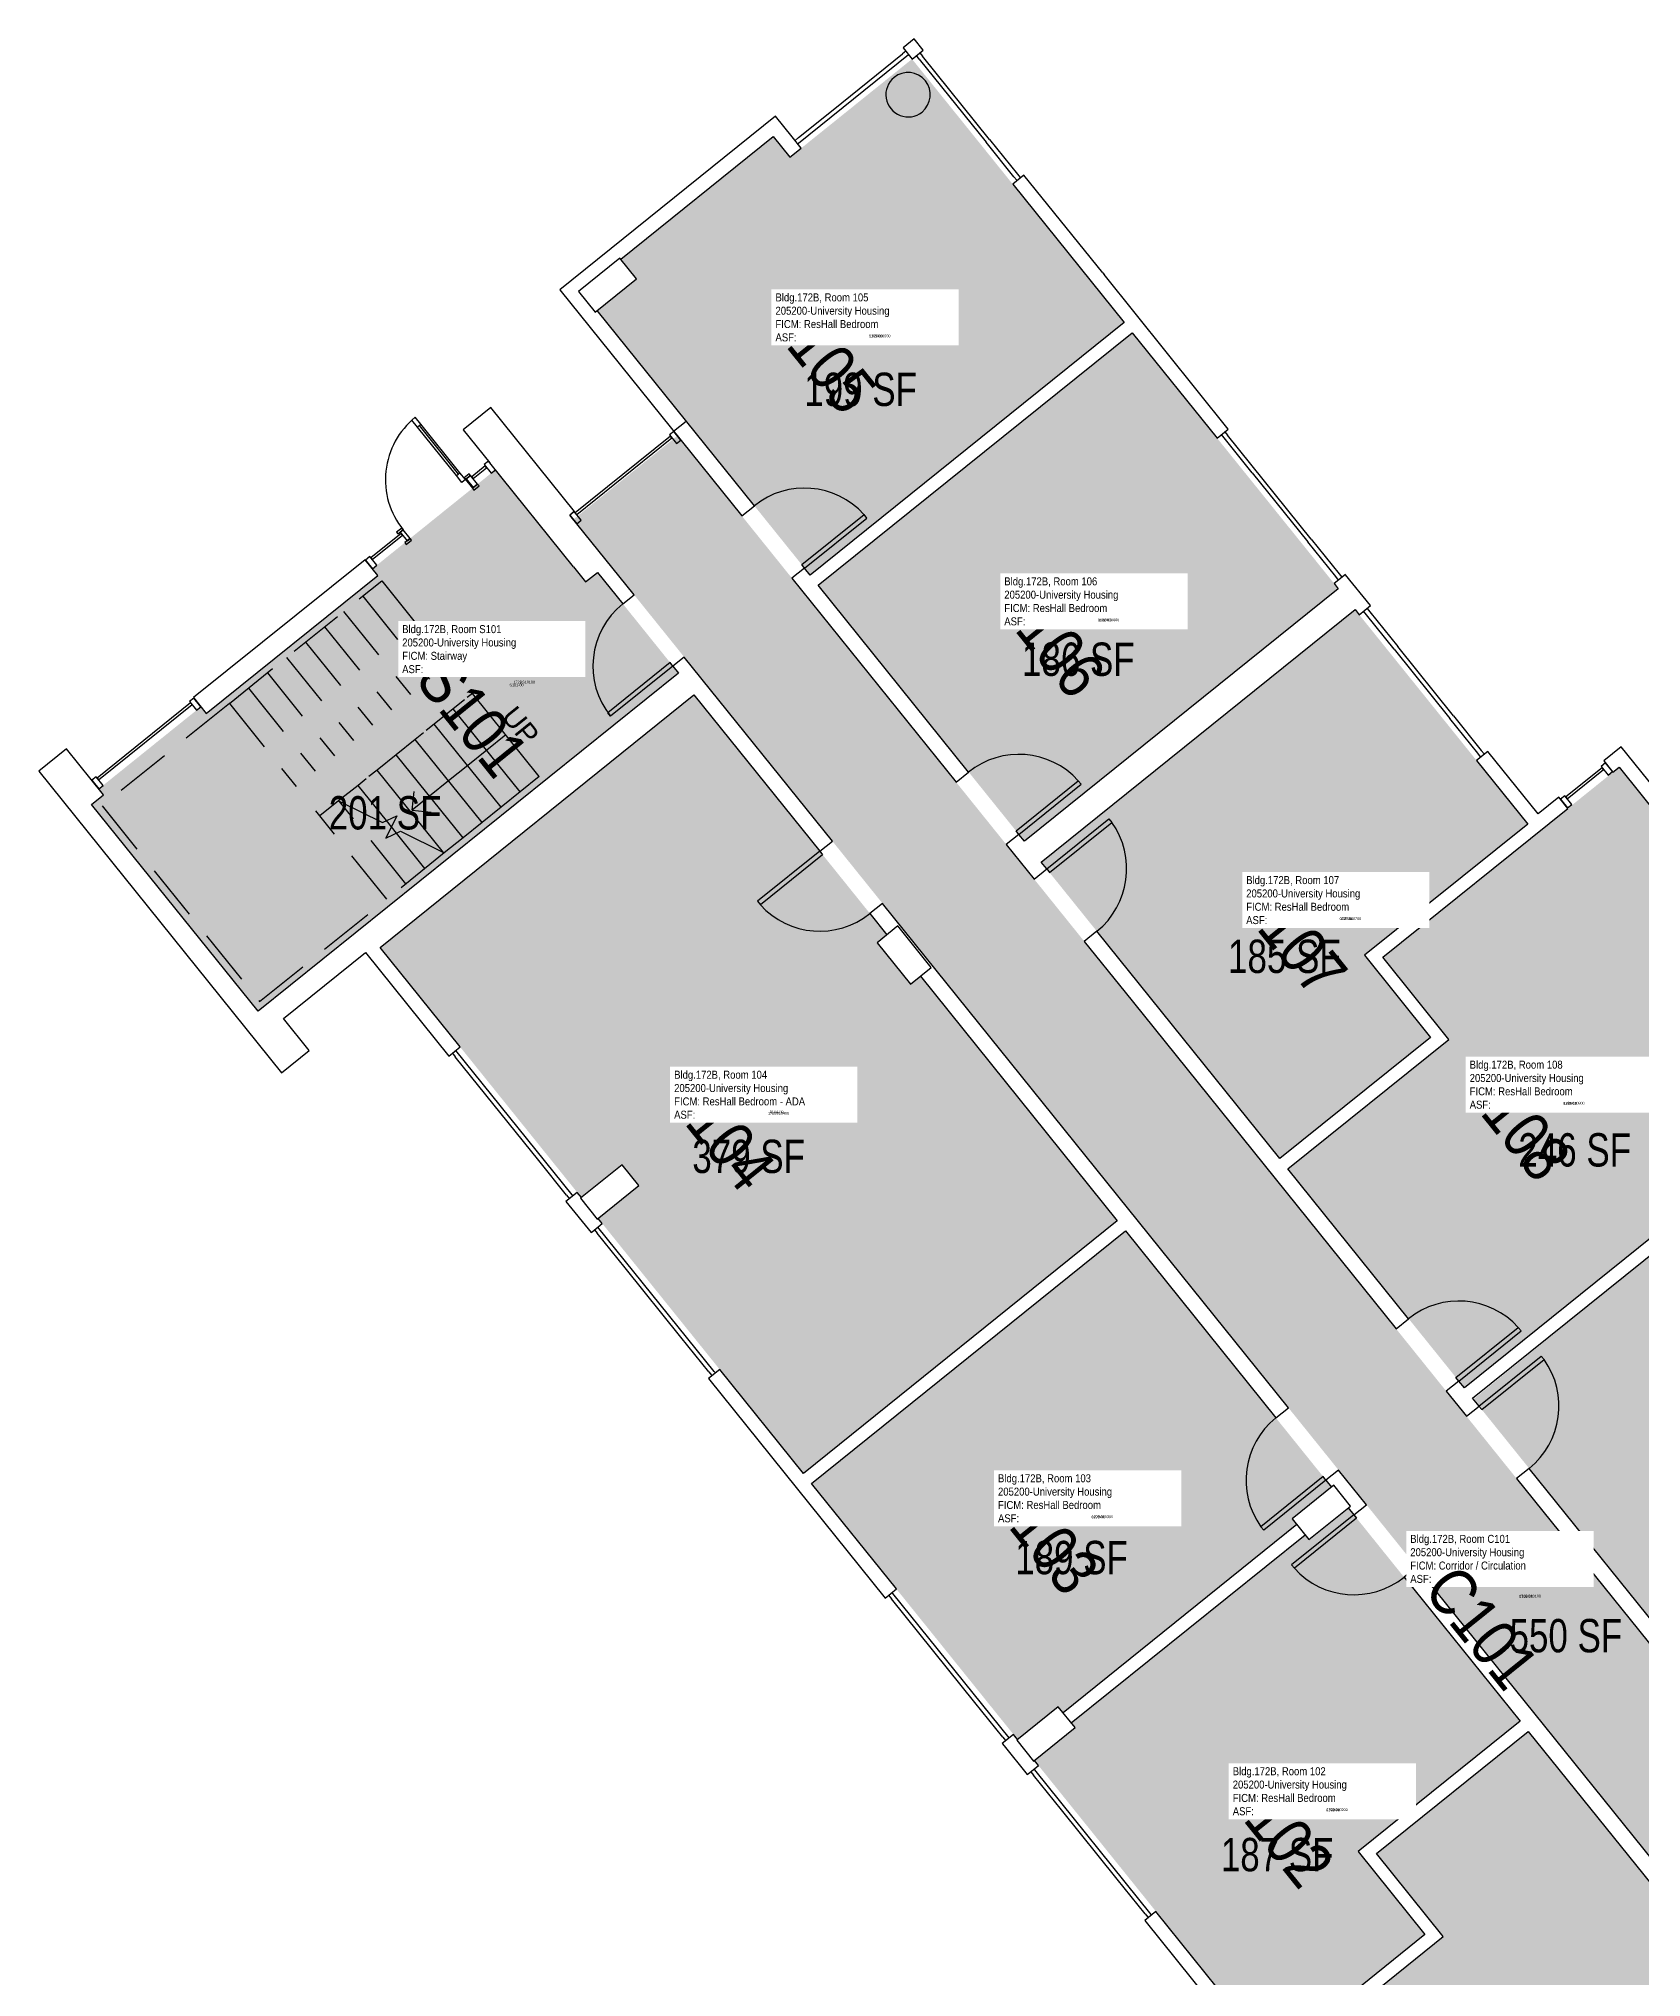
# Model space of a CAD drawing. Header units: inches. Extents: x 69233640 to 69235941, y 27660565 to 27663153.
# Drawn here: x 69233640 to 69234361, y 27662281 to 27663153 of the extents above; entities that cross this region are included whole.
import ezdxf
from ezdxf.enums import TextEntityAlignment as Align

# ---------------------------------------------------------------- set-up
doc = ezdxf.new("R2010")
doc.units = ezdxf.units.IN
doc.header["$LTSCALE"] = 100
doc.header["$MEASUREMENT"] = 0
doc.linetypes.add('DASHED2', pattern=[0.375, 0.25, -0.125])
for name, color, linetype in [('A-COLS', 5, 'CONTINUOUS'), ('A-DOOR', 2, 'CONTINUOUS'), ('A-FLOR', 3, 'CONTINUOUS'), ('A-GLAZ', 1, 'CONTINUOUS'), ('A-IDEN-RNUM', 7, 'CONTINUOUS'), ('A-IDEN-SNUM', 4, 'CONTINUOUS'), ('A-IDEN-VNUM', 4, 'CONTINUOUS'), ('A-WALL', 5, 'CONTINUOUS'), ('AREA-TEXT', 3, 'CONTINUOUS'), ('Rooms-Category-Color', 7, 'CONTINUOUS'), ('Rooms-College-Color', 7, 'CONTINUOUS'), ('Rooms-Department-Color', 7, 'CONTINUOUS'), ('Rooms-Division-Color', 7, 'CONTINUOUS'), ('Rooms-Information', 7, 'CONTINUOUS')]:
    doc.layers.add(name, color=color, linetype=linetype)
doc.styles.add('Arial', font='arial.ttf')
doc.styles.add('CP_AREA', font='arial.ttf', dxfattribs={"height": 15})
doc.styles.add('CP_ROOMSNUMBER', font='arial.ttf', dxfattribs={"height": 1})
doc.styles.add('CP_ROOMVNUMBER', font='arial.ttf', dxfattribs={"width": 0.85, "height": 0.075})

# ---------------------------------------------------------------- blocks, each defined once
blk = doc.blocks.new('08_Single-Flush - 08 Door_Single-Flush  3_-0_ x 7_-0_-3899613-LEVEL 1')
at = {"layer": 'A-DOOR'}
for p, q in [((16, 3.62), (16, 39.57)), ((18, 39.57), (16, 39.57)), ((18, 3.62), (18, 39.57)), ((18, 3.62), (16, 3.62))]:
    blk.add_line(p, q, dxfattribs=at)
at = {"layer": 'A-DOOR', "lineweight": 25}
blk.add_arc((18, 3.62), 36, 93.18474, 180, dxfattribs=at)
blk = doc.blocks.new('08_Single-Flush - 08 Door_Single-Flush  3_-0_ x 7_-0_-3899614-LEVEL 1')
at = {"layer": 'A-DOOR'}
for p, q in [((16, -3.62), (16, -39.57)), ((18, -3.62), (16, -3.62)), ((18, -3.62), (18, -39.57)), ((18, -39.57), (16, -39.57))]:
    blk.add_line(p, q, dxfattribs=at)
at = {"layer": 'A-DOOR', "lineweight": 25}
blk.add_arc((18, -3.62), 36, 180, 266.81526, dxfattribs=at)
blk = doc.blocks.new('Single-Flush Vision - 36_ x 84__90 MIN-2053313-LEVEL 1')
at = {"layer": 'A-DOOR'}
for p, q in [((16, -3.25), (16, -39.25)), ((18, -3.25), (16, -3.25)), ((18, -3.25), (18, -39.25)), ((18, -39.25), (16, -39.25))]:
    blk.add_line(p, q, dxfattribs=at)
at = {"layer": 'A-DOOR', "lineweight": 25}
blk.add_arc((18, -3.25), 36, 180, 270, dxfattribs=at)

msp = doc.modelspace()

# ---------------------------------------------------------------- hatches: boundary and pattern name
at = {"layer": 'Rooms-Category-Color', "true_color": 0x728ef3}
for points in [[(69233901.53, 27663054.16), (69233908.66, 27663045.3), (69233890.93, 27663031.04), (69233929.22, 27662983.45), (69233930.94, 27662981.32), (69233932.63, 27662979.22), (69233986.69, 27662912.03), (69234127.91, 27663025.65), (69234032.54, 27663144.17), (69233977.62, 27663099.98), (69233970.1, 27663109.33)], [(69234083.08, 27662792.24), (69234224.29, 27662905.86), (69234131.59, 27663021.07), (69233990.37, 27662907.45)], [(69234231.81, 27662896.51), (69234090.6, 27662782.89), (69234197.95, 27662649.47), (69234265.73, 27662704.01), (69234236.04, 27662740.92), (69234309.47, 27662800)], [(69233983.65, 27662507.84), (69234124.86, 27662621.46), (69234036.32, 27662731.51), (69234031.84, 27662727.91), (69234016.79, 27662746.61), (69234021.27, 27662750.21), (69233934.45, 27662858.12), (69233793.23, 27662744.5), (69233883.82, 27662631.91), (69233902.13, 27662646.65), (69233909.65, 27662637.3), (69233891.34, 27662622.56)], [(69234315.68, 27662797.46), (69234313.1, 27662795.39), (69234244.3, 27662740.02), (69234274, 27662703.11), (69234201.64, 27662644.89), (69234280.98, 27662546.28), (69234403.93, 27662645.2), (69234402.24, 27662647.31), (69234420.94, 27662662.35), (69234422.63, 27662660.25), (69234459.6, 27662690), (69234350.56, 27662825.52)], [(69234285.06, 27662541.21), (69234394.15, 27662405.63), (69234461.93, 27662460.17), (69234431.84, 27662497.57), (69234505.27, 27662556.65), (69234428.03, 27662652.65), (69234409.76, 27662637.96), (69234407.62, 27662640.63)], [(69234128.55, 27662616.89), (69233987.33, 27662503.26), (69234080.03, 27662388.05), (69234098.34, 27662402.78), (69234100.46, 27662400.15), (69234205.64, 27662484.78), (69234203.52, 27662487.41), (69234221.25, 27662501.68)], [(69234306.01, 27662396.33), (69234228.77, 27662492.33), (69234211.05, 27662478.06), (69234209.32, 27662480.21), (69234104.14, 27662395.58), (69234105.87, 27662393.43), (69234087.56, 27662378.7), (69234194.89, 27662245.31), (69234263.26, 27662300.32), (69234233.16, 27662337.71)], [(69234276.25, 27662144.19), (69234294.56, 27662158.92), (69234295.92, 27662157.22), (69234418.83, 27662256.12), (69234309.69, 27662391.75), (69234241.42, 27662336.82), (69234271.52, 27662299.42), (69234198.57, 27662240.73)]]:
    msp.add_hatch(color=171, dxfattribs=at).paths.add_polyline_path(points)
at = {"layer": 'Rooms-Category-Color', "true_color": 0xadadad}
for points in [[(69234280.78, 27662534.97), (69234280.19, 27662535.7), (69234275.33, 27662541.73), (69234194.15, 27662642.63), (69234081.19, 27662783.02), (69233982.88, 27662905.19), (69233926.98, 27662974.68), (69233925.11, 27662973.17), (69233880.74, 27662937.47), (69233880.23, 27662937.07), (69233890.65, 27662924.12), (69233896.13, 27662917.3), (69233936.33, 27662867.34), (69234132.35, 27662623.72), (69234230.85, 27662501.3), (69234313.5, 27662398.58), (69234427.56, 27662256.84), (69234430.67, 27662252.96), (69234457.08, 27662220.14), (69234506.09, 27662159.23), (69234555.06, 27662098.37), (69234584.92, 27662061.25), (69234627.19, 27662008.72), (69234658.19, 27661970.2), (69234658.51, 27661969.8), (69234708.44, 27661907.75), (69234755.18, 27661945.36), (69234670.03, 27662051.19), (69234586.58, 27662154.91), (69234473.42, 27662295.54), (69234390.34, 27662398.8), (69234282.81, 27662532.44)], [(69233783.18, 27662751.81), (69233927.51, 27662867.94), (69233891.07, 27662913.22), (69233885.71, 27662908.91), (69233880.23, 27662915.73), (69233845.12, 27662959.36), (69233789.81, 27662914.85), (69233792.24, 27662911.83), (69233715.1, 27662849.77), (69233712.67, 27662852.79), (69233666.71, 27662815.8), (69233668.86, 27662813.13), (69233663.51, 27662808.82), (69233738.38, 27662715.76)]]:
    msp.add_hatch(color=253, dxfattribs=at).paths.add_polyline_path(points)
at = {"layer": 'Rooms-College-Color', "true_color": 0xadadad}
for points in [[(69233901.53, 27663054.16), (69233908.66, 27663045.3), (69233890.93, 27663031.04), (69233929.22, 27662983.45), (69233930.94, 27662981.32), (69233932.63, 27662979.22), (69233986.69, 27662912.03), (69234127.91, 27663025.65), (69234032.54, 27663144.17), (69233977.62, 27663099.98), (69233970.1, 27663109.33)], [(69234083.08, 27662792.24), (69234224.29, 27662905.86), (69234131.59, 27663021.07), (69233990.37, 27662907.45)], [(69234280.78, 27662534.97), (69234280.19, 27662535.7), (69234275.33, 27662541.73), (69234194.15, 27662642.63), (69234081.19, 27662783.02), (69233982.88, 27662905.19), (69233926.98, 27662974.68), (69233925.11, 27662973.17), (69233880.74, 27662937.47), (69233880.23, 27662937.07), (69233890.65, 27662924.12), (69233896.13, 27662917.3), (69233936.33, 27662867.34), (69234132.35, 27662623.72), (69234230.85, 27662501.3), (69234313.5, 27662398.58), (69234427.56, 27662256.84), (69234430.67, 27662252.96), (69234457.08, 27662220.14), (69234506.09, 27662159.23), (69234555.06, 27662098.37), (69234584.92, 27662061.25), (69234627.19, 27662008.72), (69234658.19, 27661970.2), (69234658.51, 27661969.8), (69234708.44, 27661907.75), (69234755.18, 27661945.36), (69234670.03, 27662051.19), (69234586.58, 27662154.91), (69234473.42, 27662295.54), (69234390.34, 27662398.8), (69234282.81, 27662532.44)], [(69233783.18, 27662751.81), (69233927.51, 27662867.94), (69233891.07, 27662913.22), (69233885.71, 27662908.91), (69233880.23, 27662915.73), (69233845.12, 27662959.36), (69233789.81, 27662914.85), (69233792.24, 27662911.83), (69233715.1, 27662849.77), (69233712.67, 27662852.79), (69233666.71, 27662815.8), (69233668.86, 27662813.13), (69233663.51, 27662808.82), (69233738.38, 27662715.76)], [(69234231.81, 27662896.51), (69234090.6, 27662782.89), (69234197.95, 27662649.47), (69234265.73, 27662704.01), (69234236.04, 27662740.92), (69234309.47, 27662800)], [(69233983.65, 27662507.84), (69234124.86, 27662621.46), (69234036.32, 27662731.51), (69234031.84, 27662727.91), (69234016.79, 27662746.61), (69234021.27, 27662750.21), (69233934.45, 27662858.12), (69233793.23, 27662744.5), (69233883.82, 27662631.91), (69233902.13, 27662646.65), (69233909.65, 27662637.3), (69233891.34, 27662622.56)], [(69234315.68, 27662797.46), (69234313.1, 27662795.39), (69234244.3, 27662740.02), (69234274, 27662703.11), (69234201.64, 27662644.89), (69234280.98, 27662546.28), (69234403.93, 27662645.2), (69234402.24, 27662647.31), (69234420.94, 27662662.35), (69234422.63, 27662660.25), (69234459.6, 27662690), (69234350.56, 27662825.52)], [(69234285.06, 27662541.21), (69234394.15, 27662405.63), (69234461.93, 27662460.17), (69234431.84, 27662497.57), (69234505.27, 27662556.65), (69234428.03, 27662652.65), (69234409.76, 27662637.96), (69234407.62, 27662640.63)], [(69234128.55, 27662616.89), (69233987.33, 27662503.26), (69234080.03, 27662388.05), (69234098.34, 27662402.78), (69234100.46, 27662400.15), (69234205.64, 27662484.78), (69234203.52, 27662487.41), (69234221.25, 27662501.68)], [(69234306.01, 27662396.33), (69234228.77, 27662492.33), (69234211.05, 27662478.06), (69234209.32, 27662480.21), (69234104.14, 27662395.58), (69234105.87, 27662393.43), (69234087.56, 27662378.7), (69234194.89, 27662245.31), (69234263.26, 27662300.32), (69234233.16, 27662337.71)], [(69234276.25, 27662144.19), (69234294.56, 27662158.92), (69234295.92, 27662157.22), (69234418.83, 27662256.12), (69234309.69, 27662391.75), (69234241.42, 27662336.82), (69234271.52, 27662299.42), (69234198.57, 27662240.73)]]:
    msp.add_hatch(color=253, dxfattribs=at).paths.add_polyline_path(points)
at = {"layer": 'Rooms-Department-Color', "true_color": 0x604aed}
for points in [[(69233901.53, 27663054.16), (69233908.66, 27663045.3), (69233890.93, 27663031.04), (69233929.22, 27662983.45), (69233930.94, 27662981.32), (69233932.63, 27662979.22), (69233986.69, 27662912.03), (69234127.91, 27663025.65), (69234032.54, 27663144.17), (69233977.62, 27663099.98), (69233970.1, 27663109.33)], [(69234083.08, 27662792.24), (69234224.29, 27662905.86), (69234131.59, 27663021.07), (69233990.37, 27662907.45)], [(69234231.81, 27662896.51), (69234090.6, 27662782.89), (69234197.95, 27662649.47), (69234265.73, 27662704.01), (69234236.04, 27662740.92), (69234309.47, 27662800)], [(69233983.65, 27662507.84), (69234124.86, 27662621.46), (69234036.32, 27662731.51), (69234031.84, 27662727.91), (69234016.79, 27662746.61), (69234021.27, 27662750.21), (69233934.45, 27662858.12), (69233793.23, 27662744.5), (69233883.82, 27662631.91), (69233902.13, 27662646.65), (69233909.65, 27662637.3), (69233891.34, 27662622.56)], [(69234315.68, 27662797.46), (69234313.1, 27662795.39), (69234244.3, 27662740.02), (69234274, 27662703.11), (69234201.64, 27662644.89), (69234280.98, 27662546.28), (69234403.93, 27662645.2), (69234402.24, 27662647.31), (69234420.94, 27662662.35), (69234422.63, 27662660.25), (69234459.6, 27662690), (69234350.56, 27662825.52)], [(69234285.06, 27662541.21), (69234394.15, 27662405.63), (69234461.93, 27662460.17), (69234431.84, 27662497.57), (69234505.27, 27662556.65), (69234428.03, 27662652.65), (69234409.76, 27662637.96), (69234407.62, 27662640.63)], [(69234128.55, 27662616.89), (69233987.33, 27662503.26), (69234080.03, 27662388.05), (69234098.34, 27662402.78), (69234100.46, 27662400.15), (69234205.64, 27662484.78), (69234203.52, 27662487.41), (69234221.25, 27662501.68)], [(69234306.01, 27662396.33), (69234228.77, 27662492.33), (69234211.05, 27662478.06), (69234209.32, 27662480.21), (69234104.14, 27662395.58), (69234105.87, 27662393.43), (69234087.56, 27662378.7), (69234194.89, 27662245.31), (69234263.26, 27662300.32), (69234233.16, 27662337.71)], [(69234276.25, 27662144.19), (69234294.56, 27662158.92), (69234295.92, 27662157.22), (69234418.83, 27662256.12), (69234309.69, 27662391.75), (69234241.42, 27662336.82), (69234271.52, 27662299.42), (69234198.57, 27662240.73)]]:
    msp.add_hatch(color=173, dxfattribs=at).paths.add_polyline_path(points)
at = {"layer": 'Rooms-Department-Color', "true_color": 0xacacac}
for points in [[(69234280.78, 27662534.97), (69234280.19, 27662535.7), (69234275.33, 27662541.73), (69234194.15, 27662642.63), (69234081.19, 27662783.02), (69233982.88, 27662905.19), (69233926.98, 27662974.68), (69233925.11, 27662973.17), (69233880.74, 27662937.47), (69233880.23, 27662937.07), (69233890.65, 27662924.12), (69233896.13, 27662917.3), (69233936.33, 27662867.34), (69234132.35, 27662623.72), (69234230.85, 27662501.3), (69234313.5, 27662398.58), (69234427.56, 27662256.84), (69234430.67, 27662252.96), (69234457.08, 27662220.14), (69234506.09, 27662159.23), (69234555.06, 27662098.37), (69234584.92, 27662061.25), (69234627.19, 27662008.72), (69234658.19, 27661970.2), (69234658.51, 27661969.8), (69234708.44, 27661907.75), (69234755.18, 27661945.36), (69234670.03, 27662051.19), (69234586.58, 27662154.91), (69234473.42, 27662295.54), (69234390.34, 27662398.8), (69234282.81, 27662532.44)], [(69233783.18, 27662751.81), (69233927.51, 27662867.94), (69233891.07, 27662913.22), (69233885.71, 27662908.91), (69233880.23, 27662915.73), (69233845.12, 27662959.36), (69233789.81, 27662914.85), (69233792.24, 27662911.83), (69233715.1, 27662849.77), (69233712.67, 27662852.79), (69233666.71, 27662815.8), (69233668.86, 27662813.13), (69233663.51, 27662808.82), (69233738.38, 27662715.76)]]:
    msp.add_hatch(color=253, dxfattribs=at).paths.add_polyline_path(points)
at = {"layer": 'Rooms-Division-Color', "true_color": 0x604aed}
for points in [[(69233901.53, 27663054.16), (69233908.66, 27663045.3), (69233890.93, 27663031.04), (69233929.22, 27662983.45), (69233930.94, 27662981.32), (69233932.63, 27662979.22), (69233986.69, 27662912.03), (69234127.91, 27663025.65), (69234032.54, 27663144.17), (69233977.62, 27663099.98), (69233970.1, 27663109.33)], [(69234083.08, 27662792.24), (69234224.29, 27662905.86), (69234131.59, 27663021.07), (69233990.37, 27662907.45)], [(69234231.81, 27662896.51), (69234090.6, 27662782.89), (69234197.95, 27662649.47), (69234265.73, 27662704.01), (69234236.04, 27662740.92), (69234309.47, 27662800)], [(69233983.65, 27662507.84), (69234124.86, 27662621.46), (69234036.32, 27662731.51), (69234031.84, 27662727.91), (69234016.79, 27662746.61), (69234021.27, 27662750.21), (69233934.45, 27662858.12), (69233793.23, 27662744.5), (69233883.82, 27662631.91), (69233902.13, 27662646.65), (69233909.65, 27662637.3), (69233891.34, 27662622.56)], [(69234315.68, 27662797.46), (69234313.1, 27662795.39), (69234244.3, 27662740.02), (69234274, 27662703.11), (69234201.64, 27662644.89), (69234280.98, 27662546.28), (69234403.93, 27662645.2), (69234402.24, 27662647.31), (69234420.94, 27662662.35), (69234422.63, 27662660.25), (69234459.6, 27662690), (69234350.56, 27662825.52)], [(69234285.06, 27662541.21), (69234394.15, 27662405.63), (69234461.93, 27662460.17), (69234431.84, 27662497.57), (69234505.27, 27662556.65), (69234428.03, 27662652.65), (69234409.76, 27662637.96), (69234407.62, 27662640.63)], [(69234128.55, 27662616.89), (69233987.33, 27662503.26), (69234080.03, 27662388.05), (69234098.34, 27662402.78), (69234100.46, 27662400.15), (69234205.64, 27662484.78), (69234203.52, 27662487.41), (69234221.25, 27662501.68)], [(69234306.01, 27662396.33), (69234228.77, 27662492.33), (69234211.05, 27662478.06), (69234209.32, 27662480.21), (69234104.14, 27662395.58), (69234105.87, 27662393.43), (69234087.56, 27662378.7), (69234194.89, 27662245.31), (69234263.26, 27662300.32), (69234233.16, 27662337.71)], [(69234276.25, 27662144.19), (69234294.56, 27662158.92), (69234295.92, 27662157.22), (69234418.83, 27662256.12), (69234309.69, 27662391.75), (69234241.42, 27662336.82), (69234271.52, 27662299.42), (69234198.57, 27662240.73)]]:
    msp.add_hatch(color=173, dxfattribs=at).paths.add_polyline_path(points)
at = {"layer": 'Rooms-Division-Color', "true_color": 0xadadad}
for points in [[(69234280.78, 27662534.97), (69234280.19, 27662535.7), (69234275.33, 27662541.73), (69234194.15, 27662642.63), (69234081.19, 27662783.02), (69233982.88, 27662905.19), (69233926.98, 27662974.68), (69233925.11, 27662973.17), (69233880.74, 27662937.47), (69233880.23, 27662937.07), (69233890.65, 27662924.12), (69233896.13, 27662917.3), (69233936.33, 27662867.34), (69234132.35, 27662623.72), (69234230.85, 27662501.3), (69234313.5, 27662398.58), (69234427.56, 27662256.84), (69234430.67, 27662252.96), (69234457.08, 27662220.14), (69234506.09, 27662159.23), (69234555.06, 27662098.37), (69234584.92, 27662061.25), (69234627.19, 27662008.72), (69234658.19, 27661970.2), (69234658.51, 27661969.8), (69234708.44, 27661907.75), (69234755.18, 27661945.36), (69234670.03, 27662051.19), (69234586.58, 27662154.91), (69234473.42, 27662295.54), (69234390.34, 27662398.8), (69234282.81, 27662532.44)], [(69233783.18, 27662751.81), (69233927.51, 27662867.94), (69233891.07, 27662913.22), (69233885.71, 27662908.91), (69233880.23, 27662915.73), (69233845.12, 27662959.36), (69233789.81, 27662914.85), (69233792.24, 27662911.83), (69233715.1, 27662849.77), (69233712.67, 27662852.79), (69233666.71, 27662815.8), (69233668.86, 27662813.13), (69233663.51, 27662808.82), (69233738.38, 27662715.76)]]:
    msp.add_hatch(color=253, dxfattribs=at).paths.add_polyline_path(points)

# ---------------------------------------------------------------- linework, layer by layer
at = {"layer": 'A-COLS', "lineweight": -3}
for p, q in [((69233901.14, 27663054.65), (69233882.44, 27663039.6)), ((69233908.66, 27663045.3), (69233901.14, 27663054.65)), ((69233889.96, 27663030.25), (69233908.66, 27663045.3)), ((69233882.44, 27663039.6), (69233889.96, 27663030.25)), ((69234026.14, 27662754.13), (69234016.79, 27662746.61)), ((69234016.79, 27662746.61), (69234031.84, 27662727.91)), ((69234041.19, 27662735.43), (69234026.14, 27662754.13)), ((69234031.84, 27662727.91), (69234041.19, 27662735.43)), ((69233902.13, 27662646.65), (69233883.43, 27662631.6)), ((69233909.65, 27662637.3), (69233902.13, 27662646.65)), ((69233890.95, 27662622.25), (69233909.65, 27662637.3)), ((69233883.43, 27662631.6), (69233890.95, 27662622.25)), ((69234222.22, 27662502.46), (69234203.52, 27662487.41)), ((69234229.74, 27662493.11), (69234222.22, 27662502.46)), ((69234203.52, 27662487.41), (69234211.05, 27662478.06)), ((69234211.05, 27662478.06), (69234229.74, 27662493.11)), ((69234098.34, 27662402.78), (69234079.64, 27662387.74)), ((69234105.87, 27662393.43), (69234098.34, 27662402.78)), ((69234087.17, 27662378.39), (69234105.87, 27662393.43)), ((69234079.64, 27662387.74), (69234087.17, 27662378.39))]:
    msp.add_line(p, q, dxfattribs=at)
for start, end in [(128.82082, 308.82082), (308.82082, 128.82082)]:
    msp.add_arc((69234030.76, 27663128.14), 10, start, end, dxfattribs=at)
at = {"layer": 'A-DOOR', "lineweight": -3}
for p, q in [((69233809.1, 27662983), (69233807.54, 27662981.74)), ((69233811.6, 27662979.88), (69233809.1, 27662983)), ((69233810.05, 27662978.63), (69233807.54, 27662981.74)), ((69233810.05, 27662978.63), (69233811.6, 27662979.88)), ((69233827.6, 27662956.81), (69233810.05, 27662978.63)), ((69233810.83, 27662979.26), (69233828.38, 27662957.44)), ((69233829.16, 27662958.07), (69233811.6, 27662979.88)), ((69233827.6, 27662956.81), (69233829.16, 27662958.07)), ((69233830.11, 27662953.7), (69233827.6, 27662956.81)), ((69233831.67, 27662954.95), (69233829.16, 27662958.07)), ((69233833.38, 27662957.61), (69233831.04, 27662955.73)), ((69233831.04, 27662955.73), (69233831.67, 27662954.95)), ((69233831.67, 27662954.95), (69233834, 27662956.83)), ((69233834, 27662956.83), (69233833.38, 27662957.61)), ((69233831.67, 27662954.95), (69233830.11, 27662953.7)), ((69233837.14, 27662952.94), (69233834.8, 27662951.06)), ((69233834.8, 27662951.06), (69233835.43, 27662950.28)), ((69233835.43, 27662950.28), (69233837.76, 27662952.16)), ((69233837.76, 27662952.16), (69233837.14, 27662952.94)), ((69233802.99, 27662933.16), (69233800.65, 27662931.28)), ((69233800.65, 27662931.28), (69233801.28, 27662930.5)), ((69233801.28, 27662930.5), (69233803.62, 27662932.38)), ((69233803.62, 27662932.38), (69233802.99, 27662933.16)), ((69233806.75, 27662928.49), (69233804.41, 27662926.61)), ((69233804.41, 27662926.61), (69233805.04, 27662925.83)), ((69233805.04, 27662925.83), (69233807.38, 27662927.71)), ((69233807.38, 27662927.71), (69233806.75, 27662928.49))]:
    msp.add_line(p, q, dxfattribs=at)
msp.add_arc((69233831.67, 27662954.95), 36, 128.82082, 218.82082, dxfattribs=at)
at = {"layer": 'A-FLOR', "linetype": 'DASHED2', "lineweight": -3}
for p, q in [((69233725.46, 27662854.25), (69233794.02, 27662909.42)), ((69233794.02, 27662909.42), (69233824.11, 27662872.02)), ((69233776.88, 27662895.63), (69233806.97, 27662858.23)), ((69233785.45, 27662902.52), (69233815.54, 27662865.12)), ((69233768.31, 27662888.73), (69233798.4, 27662851.33)), ((69233759.74, 27662881.83), (69233789.83, 27662844.44)), ((69233751.17, 27662874.94), (69233781.26, 27662837.54)), ((69233734.03, 27662861.15), (69233764.12, 27662823.75)), ((69233742.6, 27662868.04), (69233772.69, 27662830.65)), ((69233725.46, 27662854.25), (69233668.19, 27662808.18)), ((69233725.46, 27662854.25), (69233755.55, 27662816.85)), ((69233668.19, 27662808.18), (69233739.03, 27662720.14)), ((69233774.63, 27662810.39), (69233766.2, 27662803.61)), ((69233804.87, 27662773.11), (69233775.03, 27662810.19)), ((69233766.2, 27662803.61), (69233764.32, 27662805.95)), ((69233796.3, 27662766.21), (69233766.2, 27662803.61)), ((69233798.39, 27662798.7), (69233796.12, 27662801.52)), ((69233813.44, 27662780), (69233800.66, 27662795.88)), ((69233822.15, 27662787.02), (69233796.3, 27662766.21)), ((69233822.01, 27662786.9), (69233821.75, 27662787.22)), ((69233739.03, 27662720.14), (69233796.3, 27662766.21))]:
    msp.add_line(p, q, dxfattribs=at)
at = {"layer": 'A-FLOR', "lineweight": -3}
for p, q in [((69233826.2, 27662851.88), (69233817.63, 27662844.98)), ((69233831.26, 27662855.95), (69233826.2, 27662851.88)), ((69233856.29, 27662814.48), (69233826.2, 27662851.88)), ((69233834.77, 27662858.78), (69233832.43, 27662856.89)), ((69233864.86, 27662821.38), (69233834.77, 27662858.78)), ((69233817.63, 27662844.98), (69233813.93, 27662842.01)), ((69233847.72, 27662807.59), (69233817.63, 27662844.98)), ((69233809.06, 27662838.09), (69233800.49, 27662831.19)), ((69233812.76, 27662841.07), (69233809.06, 27662838.09)), ((69233839.15, 27662800.69), (69233809.06, 27662838.09)), ((69233849.81, 27662840.08), (69233841.24, 27662833.18)), ((69233800.49, 27662831.19), (69233791.92, 27662824.3)), ((69233830.58, 27662793.8), (69233800.49, 27662831.19)), ((69233832.67, 27662826.29), (69233824.1, 27662819.39)), ((69233841.24, 27662833.18), (69233832.67, 27662826.29)), ((69233783.35, 27662817.4), (69233774.77, 27662810.51)), ((69233787.04, 27662820.38), (69233783.35, 27662817.4)), ((69233796.12, 27662801.52), (69233783.35, 27662817.4)), ((69233791.92, 27662824.3), (69233788.21, 27662821.32)), ((69233821.75, 27662787.22), (69233791.92, 27662824.3)), ((69233824.1, 27662819.39), (69233815.53, 27662812.49)), ((69233864.86, 27662821.38), (69233856.29, 27662814.48)), ((69233774.77, 27662810.51), (69233774.63, 27662810.39)), ((69233774.63, 27662810.39), (69233794.35, 27662800.69)), ((69233775.03, 27662810.19), (69233774.77, 27662810.51)), ((69233807.74, 27662806.22), (69233808.65, 27662814.66)), ((69233815.53, 27662812.49), (69233807.74, 27662806.22)), ((69233847.72, 27662807.59), (69233839.15, 27662800.69)), ((69233856.29, 27662814.48), (69233847.72, 27662807.59)), ((69233794.35, 27662800.69), (69233800.87, 27662803.75)), ((69233800.87, 27662803.75), (69233795.91, 27662793.65)), ((69233800.66, 27662795.88), (69233798.39, 27662798.7)), ((69233807.74, 27662806.22), (69233816.18, 27662805.31)), ((69233839.15, 27662800.69), (69233830.58, 27662793.8)), ((69233795.91, 27662793.65), (69233802.43, 27662796.72)), ((69233802.43, 27662796.72), (69233822.15, 27662787.02)), ((69233830.58, 27662793.8), (69233822.15, 27662787.02))]:
    msp.add_line(p, q, dxfattribs=at)
at = {"layer": 'A-GLAZ', "lineweight": -3}
for p, q in [((69234029.77, 27663147.72), (69234028.21, 27663146.47)), ((69233981.53, 27663106.34), (69234031.02, 27663146.16)), ((69233997.04, 27663121.39), (69234028.21, 27663146.47)), ((69234035.74, 27663144.18), (69234034.49, 27663145.74)), ((69234035.74, 27663144.18), (69234065.83, 27663106.78)), ((69234036.05, 27663146.99), (69234037.3, 27663145.44)), ((69234067.39, 27663108.04), (69234037.3, 27663145.44)), ((69233981.46, 27663108.85), (69233997.04, 27663121.39)), ((69233981.46, 27663108.85), (69233979.9, 27663107.6)), ((69233981.16, 27663106.04), (69233981.53, 27663106.34)), ((69234078.37, 27663091.2), (69234065.83, 27663106.78)), ((69234067.39, 27663108.04), (69234079.93, 27663092.46)), ((69234079.62, 27663089.65), (69234078.37, 27663091.2)), ((69234079.78, 27663089.45), (69234079.62, 27663089.65)), ((69234079.93, 27663092.46), (69234081.18, 27663090.9)), ((69233923.93, 27662974.47), (69233881.08, 27662940)), ((69233881.71, 27662939.22), (69233924.56, 27662973.7)), ((69233924.56, 27662973.7), (69233923.93, 27662974.47)), ((69234185.49, 27662958.07), (69234171.7, 27662975.21)), ((69234173.26, 27662976.47), (69234174.51, 27662974.91)), ((69234212.12, 27662928.16), (69234174.51, 27662974.91)), ((69233840.51, 27662961.11), (69233834.47, 27662956.25)), ((69233834.47, 27662956.25), (69233835.1, 27662955.47)), ((69233835.1, 27662955.47), (69233841.14, 27662960.33)), ((69233841.14, 27662960.33), (69233840.51, 27662961.11)), ((69234185.49, 27662958.07), (69234210.56, 27662926.91)), ((69233880.61, 27662940.58), (69233878.66, 27662939.01)), ((69233878.66, 27662939.01), (69233881.8, 27662935.12)), ((69233883.75, 27662936.68), (69233880.61, 27662940.58)), ((69233881.08, 27662940), (69233881.71, 27662939.22)), ((69233802.72, 27662930.7), (69233789.09, 27662919.73)), ((69233789.72, 27662918.95), (69233803.35, 27662929.92)), ((69233803.35, 27662929.92), (69233802.72, 27662930.7)), ((69233881.8, 27662935.12), (69233883.75, 27662936.68)), ((69234223.1, 27662911.33), (69234210.56, 27662926.91)), ((69234212.12, 27662928.16), (69234224.66, 27662912.58)), ((69233788.62, 27662920.32), (69233786.67, 27662918.75)), ((69233786.67, 27662918.75), (69233789.81, 27662914.85)), ((69233791.75, 27662916.42), (69233788.62, 27662920.32)), ((69233789.09, 27662919.73), (69233789.72, 27662918.95)), ((69233789.81, 27662914.85), (69233791.75, 27662916.42)), ((69234224.66, 27662912.58), (69234225.91, 27662911.02)), ((69234224.36, 27662909.77), (69234223.1, 27662911.33)), ((69234236.89, 27662894.19), (69234235.64, 27662895.74)), ((69234237.2, 27662897), (69234238.45, 27662895.44)), ((69234238.45, 27662895.44), (69234250.99, 27662879.86)), ((69234249.43, 27662878.6), (69234236.89, 27662894.19)), ((69234249.43, 27662878.6), (69234274.51, 27662847.44)), ((69234276.07, 27662848.69), (69234250.99, 27662879.86)), ((69233708.06, 27662854.53), (69233665.99, 27662820.68)), ((69233666.62, 27662819.9), (69233708.69, 27662853.76)), ((69233709.54, 27662856.69), (69233707.59, 27662855.12)), ((69233707.59, 27662855.12), (69233710.73, 27662851.22)), ((69233708.69, 27662853.76), (69233708.06, 27662854.53)), ((69233712.67, 27662852.79), (69233709.54, 27662856.69)), ((69233710.73, 27662851.22), (69233712.67, 27662852.79)), ((69234287.04, 27662831.86), (69234274.51, 27662847.44)), ((69234276.07, 27662848.69), (69234288.6, 27662833.11)), ((69234288.3, 27662830.3), (69234287.04, 27662831.86)), ((69234288.6, 27662833.11), (69234289.86, 27662831.55)), ((69234343, 27662825.32), (69234326.64, 27662812.16)), ((69234344.48, 27662827.47), (69234342.53, 27662825.91)), ((69234342.53, 27662825.91), (69234345.67, 27662822.01)), ((69234343.63, 27662824.54), (69234343, 27662825.32)), ((69234347.61, 27662823.58), (69234344.48, 27662827.47)), ((69233665.99, 27662820.68), (69233666.62, 27662819.9)), ((69234327.27, 27662811.38), (69234343.63, 27662824.54)), ((69234345.67, 27662822.01), (69234347.61, 27662823.58)), ((69234326.64, 27662812.16), (69234327.27, 27662811.38)), ((69233825.77, 27662696.88), (69233827.03, 27662695.32)), ((69233864.64, 27662648.57), (69233827.03, 27662695.32)), ((69233879.66, 27662633.09), (69233827.33, 27662698.13)), ((69233877.18, 27662632.99), (69233864.64, 27662648.57)), ((69233877.18, 27662632.99), (69233878.43, 27662631.43)), ((69233879.99, 27662632.68), (69233879.66, 27662633.09)), ((69233889.72, 27662617.41), (69233890.97, 27662615.85)), ((69233903.51, 27662600.27), (69233890.97, 27662615.85)), ((69233943.61, 27662553.62), (69233891.27, 27662618.66)), ((69233928.58, 27662569.1), (69233903.51, 27662600.27)), ((69233941.12, 27662553.52), (69233928.58, 27662569.1)), ((69233941.12, 27662553.52), (69233942.37, 27662551.96)), ((69233943.93, 27662553.21), (69233943.61, 27662553.62)), ((69234021.99, 27662453.01), (69234023.24, 27662451.46)), ((69234060.86, 27662404.71), (69234023.24, 27662451.46)), ((69234023.87, 27662453.86), (69234023.55, 27662454.27)), ((69234076.21, 27662388.82), (69234023.87, 27662453.86)), ((69234073.39, 27662389.13), (69234060.86, 27662404.71)), ((69234073.39, 27662389.13), (69234074.65, 27662387.57)), ((69234085.93, 27662373.54), (69234087.18, 27662371.99)), ((69234099.72, 27662356.4), (69234087.18, 27662371.99)), ((69234087.81, 27662374.39), (69234087.49, 27662374.8)), ((69234140.15, 27662309.35), (69234087.81, 27662374.39)), ((69234124.8, 27662325.24), (69234099.72, 27662356.4)), ((69234137.34, 27662309.66), (69234124.8, 27662325.24)), ((69234137.34, 27662309.66), (69234138.59, 27662308.1))]:
    msp.add_line(p, q, dxfattribs=at)
at = {"layer": 'A-GLAZ', "lineweight": -3, "extrusion": (0, 0, -1)}
for p, q in [((69233925.41, 27662976.63), (69233923.46, 27662975.06)), ((69233923.46, 27662975.06), (69233926.6, 27662971.16)), ((69233928.54, 27662972.73), (69233925.41, 27662976.63)), ((69233926.6, 27662971.16), (69233928.54, 27662972.73)), ((69233834, 27662956.83), (69233832.05, 27662955.26)), ((69233837.14, 27662952.94), (69233834, 27662956.83)), ((69233841.99, 27662963.26), (69233840.04, 27662961.69)), ((69233840.04, 27662961.69), (69233843.18, 27662957.79)), ((69233842.62, 27662962.48), (69233841.99, 27662963.26)), ((69233843.18, 27662957.79), (69233845.12, 27662959.36)), ((69233832.05, 27662955.26), (69233835.19, 27662951.37)), ((69233835.19, 27662951.37), (69233837.14, 27662952.94)), ((69233665.52, 27662821.27), (69233663.57, 27662819.7)), ((69233663.57, 27662819.7), (69233666.71, 27662815.8)), ((69233668.65, 27662817.37), (69233665.52, 27662821.27)), ((69233666.71, 27662815.8), (69233668.65, 27662817.37)), ((69234326.17, 27662812.74), (69234324.22, 27662811.18)), ((69234324.22, 27662811.18), (69234327.36, 27662807.28)), ((69234329.3, 27662808.85), (69234326.17, 27662812.74)), ((69234327.36, 27662807.28), (69234329.3, 27662808.85))]:
    msp.add_line(p, q, dxfattribs=at)
at = {"layer": 'A-WALL', "lineweight": -3}
for p, q in [((69234033.53, 27663153.31), (69234028.51, 27663149.28)), ((69234028.51, 27663149.28), (69234032.59, 27663144.21)), ((69234032.59, 27663144.21), (69234037.6, 27663148.25)), ((69234037.6, 27663148.25), (69234033.53, 27663153.31)), ((69233971.09, 27663118.47), (69233874.08, 27663040.42)), ((69233978.61, 27663109.12), (69233971.09, 27663118.47)), ((69233901.53, 27663054.16), (69233970.1, 27663109.33)), ((69233970.1, 27663109.33), (69233977.62, 27663099.98)), ((69233977.62, 27663099.98), (69233982.72, 27663104.09)), ((69233978.65, 27663109.16), (69233978.61, 27663109.12)), ((69233982.72, 27663104.09), (69233978.65, 27663109.16)), ((69234082.9, 27663091.96), (69234077.83, 27663087.88)), ((69234077.83, 27663087.88), (69234127.91, 27663025.65)), ((69234118.29, 27663047.97), (69234082.9, 27663091.96)), ((69234118.29, 27663047.97), (69234118.92, 27663047.19)), ((69234174.81, 27662977.72), (69234118.92, 27663047.19)), ((69233874.08, 27663040.42), (69233955.97, 27662938.65)), ((69233961.62, 27662943.19), (69233890.93, 27663031.04)), ((69234127.91, 27663025.65), (69233986.69, 27662912.03)), ((69233990.37, 27662907.45), (69234131.59, 27663021.07)), ((69234131.59, 27663021.07), (69234169.75, 27662973.65)), ((69233843.09, 27662987.41), (69233830.63, 27662977.38)), ((69233880.71, 27662940.66), (69233843.09, 27662987.41)), ((69233830.63, 27662977.38), (69233842.62, 27662962.48)), ((69233925.29, 27662976.78), (69233930.94, 27662981.32)), ((69234169.75, 27662973.65), (69234174.81, 27662977.72)), ((69233880.23, 27662915.73), (69233842.62, 27662962.48)), ((69233832.05, 27662955.26), (69233831.67, 27662954.95)), ((69233831.67, 27662954.95), (69233834.8, 27662951.06)), ((69233835.19, 27662951.37), (69233832.05, 27662955.26)), ((69233834.8, 27662951.06), (69233835.19, 27662951.37)), ((69233880.71, 27662940.66), (69233878.66, 27662939.01)), ((69233907.5, 27662903.18), (69233878.66, 27662939.01)), ((69233955.97, 27662938.65), (69233961.62, 27662943.19)), ((69233803.62, 27662932.38), (69233802.25, 27662931.29)), ((69233802.25, 27662931.29), (69233805.39, 27662927.39)), ((69233806.75, 27662928.49), (69233803.62, 27662932.38)), ((69233805.39, 27662927.39), (69233806.75, 27662928.49)), ((69233786.52, 27662918.94), (69233709.38, 27662856.88)), ((69233792.24, 27662911.83), (69233786.52, 27662918.94)), ((69233880.23, 27662915.73), (69233885.71, 27662908.91)), ((69233885.71, 27662908.91), (69233891.07, 27662913.22)), ((69233891.07, 27662913.22), (69233902.43, 27662899.1)), ((69233984.18, 27662915.14), (69233978.54, 27662910.6)), ((69233986.69, 27662912.03), (69233984.18, 27662915.14)), ((69234227.47, 27662912.28), (69234222.41, 27662908.2)), ((69234227.59, 27662912.13), (69234227.47, 27662912.28)), ((69234238.76, 27662898.25), (69234227.59, 27662912.13)), ((69233715.1, 27662849.77), (69233792.24, 27662911.83)), ((69233978.54, 27662910.6), (69234052.35, 27662818.86)), ((69234058, 27662823.4), (69233990.37, 27662907.45)), ((69234224.29, 27662905.86), (69234083.08, 27662792.24)), ((69234222.41, 27662908.2), (69234224.29, 27662905.86)), ((69233902.43, 27662899.1), (69233907.5, 27662903.18)), ((69234090.6, 27662782.89), (69234231.81, 27662896.51)), ((69234231.81, 27662896.51), (69234233.69, 27662894.18)), ((69234233.69, 27662894.18), (69234238.76, 27662898.25)), ((69233930.06, 27662875.13), (69233925, 27662871.05)), ((69233925, 27662871.05), (69233927.51, 27662867.94)), ((69233996.71, 27662792.3), (69233930.06, 27662875.13)), ((69233927.51, 27662867.94), (69233738.38, 27662715.76)), ((69233709.38, 27662856.88), (69233715.1, 27662849.77)), ((69233793.23, 27662744.5), (69233934.45, 27662858.12)), ((69233934.45, 27662858.12), (69233991.06, 27662787.76)), ((69233652.21, 27662833.82), (69233639.74, 27662823.79)), ((69233668.86, 27662813.13), (69233652.21, 27662833.82)), ((69234351.54, 27662834.66), (69234343.75, 27662828.39)), ((69234408.59, 27662763.76), (69234351.54, 27662834.66)), ((69234291.57, 27662832.61), (69234286.51, 27662828.54)), ((69234286.51, 27662828.54), (69234309.47, 27662800)), ((69234314.14, 27662804.56), (69234291.57, 27662832.61)), ((69234343.75, 27662828.39), (69234347.82, 27662823.32)), ((69234347.82, 27662823.32), (69234350.56, 27662825.52)), ((69234350.56, 27662825.52), (69234403.53, 27662759.69)), ((69233639.74, 27662823.79), (69233748.94, 27662688.08)), ((69234052.35, 27662818.86), (69234058, 27662823.4)), ((69233663.51, 27662808.82), (69233668.86, 27662813.13)), ((69233738.38, 27662715.76), (69233663.51, 27662808.82)), ((69234323.49, 27662812.09), (69234314.14, 27662804.56)), ((69234327.56, 27662807.02), (69234323.49, 27662812.09)), ((69234309.47, 27662800), (69234236.04, 27662740.92)), ((69234244.3, 27662740.02), (69234327.56, 27662807.02)), ((69233991.06, 27662787.76), (69233996.71, 27662792.3)), ((69234080.57, 27662795.36), (69234074.92, 27662790.81)), ((69234074.92, 27662790.81), (69234087.46, 27662775.23)), ((69234083.08, 27662792.24), (69234080.57, 27662795.36)), ((69234093.11, 27662779.77), (69234090.6, 27662782.89)), ((69234087.46, 27662775.23), (69234093.11, 27662779.77)), ((69234019.28, 27662764.25), (69234013.63, 27662759.71)), ((69234201.82, 27662537.38), (69234019.28, 27662764.25)), ((69234013.63, 27662759.71), (69234021.27, 27662750.21)), ((69234115.67, 27662751.73), (69234110.02, 27662747.18)), ((69234110.02, 27662747.18), (69234128.36, 27662724.39)), ((69234197.95, 27662649.47), (69234115.67, 27662751.73)), ((69233749.85, 27662712.47), (69233786.76, 27662742.17)), ((69233786.76, 27662742.17), (69233824.21, 27662695.62)), ((69233829.28, 27662699.7), (69233793.23, 27662744.5)), ((69234236.04, 27662740.92), (69234265.73, 27662704.01)), ((69234274, 27662703.11), (69234244.3, 27662740.02)), ((69234036.32, 27662731.51), (69234124.86, 27662621.46)), ((69234128.36, 27662724.39), (69234136.51, 27662714.26)), ((69233761.41, 27662698.11), (69233749.85, 27662712.47)), ((69234136.51, 27662714.26), (69234250.26, 27662572.9)), ((69234265.73, 27662704.01), (69234197.95, 27662649.47)), ((69234201.64, 27662644.89), (69234274, 27662703.11)), ((69233748.94, 27662688.08), (69233761.41, 27662698.11)), ((69233824.21, 27662695.62), (69233829.28, 27662699.7)), ((69234255.91, 27662577.44), (69234201.64, 27662644.89)), ((69234403.93, 27662645.2), (69234280.98, 27662546.28)), ((69233881.94, 27662634.25), (69233876.87, 27662630.18)), ((69233883.82, 27662631.91), (69233881.94, 27662634.25)), ((69234284.67, 27662541.7), (69234407.62, 27662640.63)), ((69233876.87, 27662630.18), (69233888.16, 27662616.15)), ((69233888.16, 27662616.15), (69233888.62, 27662616.53)), ((69233888.62, 27662616.53), (69233893.22, 27662620.23)), ((69233893.22, 27662620.23), (69233891.34, 27662622.56)), ((69234124.86, 27662621.46), (69233983.65, 27662507.84)), ((69233987.33, 27662503.26), (69234128.55, 27662616.89)), ((69234128.55, 27662616.89), (69234196.17, 27662532.84)), ((69234250.26, 27662572.9), (69234255.91, 27662577.44)), ((69233946.04, 27662554.59), (69233940.97, 27662550.51)), ((69233983.65, 27662507.84), (69233946.04, 27662554.59)), ((69233940.97, 27662550.51), (69234020.43, 27662451.76)), ((69234278.48, 27662549.39), (69234272.83, 27662544.85)), ((69234280.98, 27662546.28), (69234278.48, 27662549.39)), ((69234196.17, 27662532.84), (69234201.82, 27662537.38)), ((69234272.83, 27662544.85), (69234281.92, 27662533.55)), ((69234281.92, 27662533.55), (69234287.57, 27662538.1)), ((69234287.57, 27662538.1), (69234284.67, 27662541.7)), ((69234025.49, 27662455.83), (69233987.33, 27662503.26)), ((69234224.39, 27662509.34), (69234218.74, 27662504.79)), ((69234218.74, 27662504.79), (69234221.25, 27662501.68)), ((69234236.93, 27662493.75), (69234224.39, 27662509.34)), ((69234310.13, 27662510.05), (69234304.48, 27662505.5)), ((69234304.48, 27662505.5), (69234446.51, 27662328.99)), ((69234394.15, 27662405.63), (69234310.13, 27662510.05)), ((69234231.28, 27662489.21), (69234236.93, 27662493.75)), ((69234205.64, 27662484.78), (69234100.46, 27662400.15)), ((69234228.77, 27662492.33), (69234231.28, 27662489.21)), ((69234104.14, 27662395.58), (69234209.32, 27662480.21)), ((69234259.49, 27662465.71), (69234253.85, 27662461.16)), ((69234253.85, 27662461.16), (69234306.01, 27662396.33)), ((69234399.4, 27662291.83), (69234259.49, 27662465.71)), ((69234020.43, 27662451.76), (69234025.49, 27662455.83)), ((69234078.15, 27662390.39), (69234073.09, 27662386.31)), ((69234080.03, 27662388.05), (69234078.15, 27662390.39)), ((69234306.01, 27662396.33), (69234233.16, 27662337.71)), ((69234241.42, 27662336.82), (69234309.69, 27662391.75)), ((69234309.69, 27662391.75), (69234393.75, 27662287.28)), ((69234073.09, 27662386.31), (69234073.95, 27662385.24)), ((69234073.95, 27662385.24), (69234084.37, 27662372.29)), ((69234084.37, 27662372.29), (69234084.84, 27662372.67)), ((69234084.84, 27662372.67), (69234089.44, 27662376.37)), ((69234089.44, 27662376.37), (69234087.56, 27662378.7)), ((69234233.16, 27662337.71), (69234263.26, 27662300.32)), ((69234271.52, 27662299.42), (69234241.42, 27662336.82)), ((69234142.25, 27662310.73), (69234137.19, 27662306.65)), ((69234194.89, 27662245.31), (69234142.25, 27662310.73)), ((69234137.19, 27662306.65), (69234216.65, 27662207.9)), ((69234263.26, 27662300.32), (69234194.89, 27662245.31)), ((69234198.57, 27662240.73), (69234271.52, 27662299.42))]:
    msp.add_line(p, q, dxfattribs=at)

# ---------------------------------------------------------------- block references
at = {"layer": 'A-DOOR', "lineweight": -3}
for name, p, rotation in [('08_Single-Flush - 08 Door_Single-Flush  3_-0_ x 7_-0_-3899613-LEVEL 1', (69233970.08, 27662926.9), 308.8208220825775), ('Single-Flush Vision - 36_ x 84__90 MIN-2053313-LEVEL 1', (69233916.25, 27662887.12), 308.8208220825775), ('08_Single-Flush - 08 Door_Single-Flush  3_-0_ x 7_-0_-3899613-LEVEL 1', (69234066.46, 27662807.11), 308.8208220825775), ('08_Single-Flush - 08 Door_Single-Flush  3_-0_ x 7_-0_-3899614-LEVEL 1', (69234101.57, 27662763.48), 128.8208220825774), ('08_Single-Flush - 08 Door_Single-Flush  3_-0_ x 7_-0_-3899613-LEVEL 1', (69234005.17, 27662776.01), 128.8208220825774), ('08_Single-Flush - 08 Door_Single-Flush  3_-0_ x 7_-0_-3899613-LEVEL 1', (69234264.37, 27662561.14), 308.8208220825775), ('08_Single-Flush - 08 Door_Single-Flush  3_-0_ x 7_-0_-3899614-LEVEL 1', (69234296.02, 27662521.8), 128.8208220825774), ('08_Single-Flush - 08 Door_Single-Flush  3_-0_ x 7_-0_-3899614-LEVEL 1', (69234210.28, 27662521.09), 308.8208220825775), ('08_Single-Flush - 08 Door_Single-Flush  3_-0_ x 7_-0_-3899613-LEVEL 1', (69234245.39, 27662477.46), 128.8208220825774)]:
    msp.add_blockref(name, p, dxfattribs=dict(at, rotation=rotation))

# ---------------------------------------------------------------- texts
at = {"layer": 'A-FLOR', "lineweight": -3, "style": 'Arial'}
msp.add_text('UP', height=9, rotation=308.82082, dxfattribs=at).set_placement((69233847.49, 27662848.31))
at = {"layer": 'A-IDEN-RNUM', "style": 'CP_ROOMSNUMBER'}
for s, p in [('0105-00', (69234013.14, 27663018.95)), ('0106-00', (69234116.06, 27662891.19)), ('S101-00', (69233851.47, 27662861.91)), ('0107-00', (69234224.87, 27662756.77)), ('0104-00', (69233968.56, 27662669.89)), ('0108-00', (69234325.39, 27662673.72)), ('0103-00', (69234113.23, 27662487.62)), ('C101-00', (69234305.43, 27662451.96)), ('0102-00', (69234218.82, 27662355.82))]:
    msp.add_text(s, height=1.2, dxfattribs=at).set_placement(p)
at = {"layer": 'A-IDEN-SNUM', "lineweight": -3, "style": 'CP_ROOMSNUMBER'}
for s, p in [('172B010500', (69234013.34, 27663019.02)), ('172B010600', (69234116.26, 27662891.26)), ('172BS10100', (69233853.27, 27662863.26)), ('172B010700', (69234225.07, 27662756.84)), ('172B010400', (69233967.76, 27662669.28)), ('172B010800', (69234325.59, 27662673.8)), ('172B010300', (69234113.43, 27662487.69)), ('172BC10100', (69234305.64, 27662452.02)), ('172B010200', (69234219.02, 27662355.89))]:
    msp.add_text(s, height=1.2, dxfattribs=at).set_placement(p)
at = {"layer": 'A-IDEN-VNUM', "lineweight": -3, "style": 'CP_ROOMVNUMBER', "width": 0.85}
for s, p in [('105', (69233996.59, 27663005.55)), ('106', (69234099.51, 27662877.78)), ('S101', (69233834.92, 27662848.5)), ('107', (69234208.32, 27662743.37)), ('108', (69234308.84, 27662660.32)), ('104', (69233951.01, 27662655.8)), ('103', (69234096.68, 27662474.22)), ('C101', (69234288.89, 27662438.54)), ('102', (69234202.26, 27662342.41))]:
    msp.add_text(s, height=21, rotation=308.82082, dxfattribs=at).set_placement(p, align=Align.MIDDLE_CENTER)
at = {"layer": 'AREA-TEXT', "lineweight": -3, "style": 'CP_AREA', "width": 0.75}
for s, p in [('199 SF', (69234009.42, 27662995.59)), ('186 SF', (69234107.33, 27662874.15)), ('201 SF', (69233795.51, 27662805.05)), ('185 SF', (69234200.03, 27662740.48)), ('246 SF', (69234330.62, 27662653.39)), ('379 SF', (69233959.05, 27662650.47)), ('189 SF', (69234104.29, 27662469.96)), ('550 SF', (69234326.65, 27662434.82)), ('187 SF', (69234196.78, 27662336.31))]:
    msp.add_text(s, height=15, dxfattribs=at).set_placement(p, align=Align.MIDDLE_CENTER)

# ---------------------------------------------------------------- next in the draw order: texts
at = {"layer": 'Rooms-Information', "char_height": 3.6, "width": 80.64, "attachment_point": 7, "style": 'CP_ROOMVNUMBER', "bg_fill": 3, "box_fill_scale": 1.5, "bg_fill_color": 256, "bg_fill_true_color": 13158600, "bg_fill_transparency": 0}
for s, insert in [('Bldg.172B, Room 105^M^J205200-University Housing^M^JFICM: ResHall Bedroom^M^JASF: ', (69233971.12, 27663017.1)), ('Bldg.172B, Room 106^M^J205200-University Housing^M^JFICM: ResHall Bedroom^M^JASF: ', (69234074.04, 27662889.33)), ('Bldg.172B, Room S101^M^J205200-University Housing^M^JFICM: Stairway^M^JASF: ', (69233803.2, 27662867.83)), ('Bldg.172B, Room 107^M^J205200-University Housing^M^JFICM: ResHall Bedroom^M^JASF: ', (69234182.85, 27662754.92)), ('Bldg.172B, Room 108^M^J205200-University Housing^M^JFICM: ResHall Bedroom^M^JASF: ', (69234283.38, 27662671.87)), ('Bldg.172B, Room 104^M^J205200-University Housing^M^JFICM: ResHall Bedroom - ADA^M^JASF: ', (69233925.54, 27662667.35)), ('Bldg.172B, Room 103^M^J205200-University Housing^M^JFICM: ResHall Bedroom^M^JASF: ', (69234071.21, 27662485.77)), ('Bldg.172B, Room C101^M^J205200-University Housing^M^JFICM: Corridor / Circulation^M^JASF: ', (69234256.65, 27662458.51)), ('Bldg.172B, Room 102^M^J205200-University Housing^M^JFICM: ResHall Bedroom^M^JASF: ', (69234176.8, 27662353.96))]:
    msp.add_mtext(s, dxfattribs=dict(at, insert=insert))

doc.saveas('drawing.dxf')
